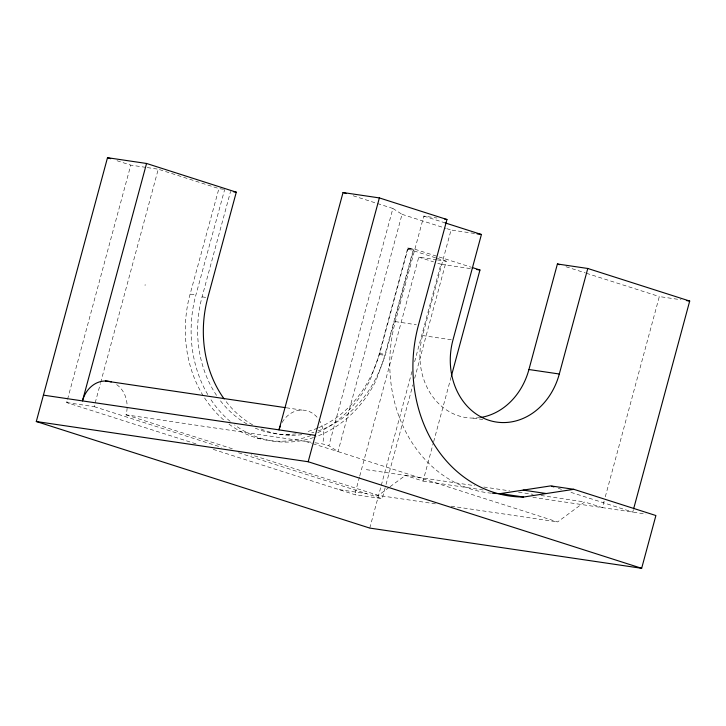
<?xml version="1.0" encoding="UTF-8"?>
<svg xmlns="http://www.w3.org/2000/svg" width="726" height="726" viewBox="0 0 726 726"><rect width="100%" height="100%" fill="white"/><g stroke="black" fill="none" stroke-linecap="round" stroke-linejoin="round"><path stroke-width="0.54" stroke-dasharray="3.63 2.72" d="M145.055 285.463L145.146 284.601M195.966 443.867L66.683 402.576L67.273 400.389M67.563 399.291L130.771 165.129L146.162 167.407M66.683 402.576L94.162 406.642L100.36 383.664M100.66 382.566L158.259 169.203L218.907 188.597L223.735 189.314M203.162 395.697A117.276 99.19 -81.6 0 1 189.25 297.288L218.907 188.597M207.772 394.59A117.276 99.19 -81.6 0 1 195.04 298.15L224.697 189.45M216.566 395.407A109.599 92.701 -81.6 0 1 202.082 296.861L230.587 191.337M604.132 501.122L602.38 507.619L584.657 501.956L557.604 521.94L338.017 451.599L328.878 445.737L392.893 208.471L351.529 195.249M392.893 208.471L402.032 214.333L338.017 451.599L312.743 443.677M318.542 427.741A109.599 92.701 -81.6 0 0 379.344 353.498L407.776 247.956L413.484 248.8L471.383 267.268M317.734 432.714A117.276 99.19 -81.6 0 0 370.169 379.88L379.435 354.524L407.867 248.973L413.657 249.826L385.225 355.377L375.95 380.733A117.276 99.19 -81.6 0 1 314.54 437.206M318.124 430.917A109.599 92.701 -81.6 0 0 385.052 354.342L413.484 248.8M491.457 493.19A137.005 115.87 -81.6 0 1 395.334 321.618L423.812 216.085L437.034 218.036M359.452 477.109L354.733 494.615L355.949 494.987M359.742 476.011L418.757 257.149L436.344 259.754M369.77 528.083L380.987 486.474M381.277 485.385L411.987 371.521M414.637 361.666L440.918 264.228L471.038 268.684M479.759 417.613A65.757 55.621 -81.6 0 1 422.577 335.53L451.055 229.997L474.913 233.527M213.208 449.376L354.733 494.615L382.203 498.68L385.751 485.549M386.041 484.451L412.894 384.871M414.664 378.31L446.236 261.215L436.644 258.157M366.312 469.649L405.362 475.421L423.058 481.075L433.377 442.796M433.667 441.707L451.064 377.175M605.303 496.793L659.326 296.562L681.024 299.765M633.344 509.924L632.754 512.111L569.057 491.756M389.136 487.409L378.31 495.404L372.483 494.56M390.034 486.747L405.362 475.421L474.84 485.703M147.26 167.57L158.259 169.203M437.442 259.917L446.236 261.215M395.334 321.618L416.27 324.713M190.412 294.121L196.192 294.974M202.082 296.861L205.885 297.424M422.577 335.53L452.951 340.022M379.344 353.498L385.052 354.342M379.435 354.524L385.225 355.377M473.016 418.085L482.781 419.528M286.253 407.767L301.889 410.081M286.144 434.447L291.852 435.291M127.114 407.876A26.944 22.787 -81.6 0 1 126.043 414.827L313.968 442.642M315.039 442.796L322.553 443.913L328.878 445.737M257.204 438.068L262.993 438.931M483.806 487.028L509.579 490.84M518.545 492.174L533.111 494.324M540.952 495.486L584.657 501.956M423.058 481.075L484.696 490.204M532.893 497.337L645.977 514.062M339.269 489.642L366.703 493.707L382.203 498.68M435.464 503.862L378.31 495.404L251.105 454.775M451.155 506.185L557.604 521.94M305.374 441.372L311.69 443.35M407.776 247.956L413.657 249.826M407.867 248.973L435.582 257.812M423.812 216.085L445.147 222.9M402.032 214.333L445.728 228.3M446.789 228.636L451.055 229.997M565.99 266.732L585.301 272.903M586.372 273.248L659.326 296.562M117.022 160.736L130.771 165.129M418.757 257.149L433.531 261.868M437.751 263.22L440.918 264.228M558.258 488.308L561.497 489.342M126.043 414.827L233.854 449.267M94.162 406.642L221.276 447.252M238.509 452.752L366.703 493.707M116.659 384.608A26.944 22.787 -81.6 0 1 127.132 405.879M282.087 422.514A26.953 22.796 -81.6 0 1 317.725 417.958M318.995 419.682A26.953 22.796 -81.6 0 1 322.562 443.913M313.922 432.215A109.599 92.701 -81.6 0 1 311.744 432.796M301.807 434.674A109.599 92.701 -81.6 0 1 259.663 428.394M252.639 424.846A109.599 92.701 -81.6 0 1 224.797 399.835M310.755 435.627A117.276 99.19 -81.6 0 1 228.844 424.038M223.563 419.819A117.276 99.19 -81.6 0 1 203.77 396.668M317.525 428.159A109.599 92.701 -81.6 0 1 306.036 431.952M296.099 433.83A109.599 92.701 -81.6 0 1 253.955 427.55M246.931 423.993A109.599 92.701 -81.6 0 1 219.089 398.991M313.496 437.56A117.276 99.19 -81.6 0 1 234.625 424.891M230.206 421.407A117.276 99.19 -81.6 0 1 210.168 398.483"/><path stroke-width="1.09" d="M492.582 493.29A137.005 115.87 -81.6 0 0 500.414 493.598L550.707 485.894L573.849 489.315L655.896 515.533L641.657 568.304L369.77 528.083L36.3 421.516L107.502 157.696L146.552 163.468L236.286 192.181L207.79 297.705A109.599 92.701 -81.6 0 0 224.153 398.955M146.552 163.468L82.465 400.906L43.415 395.135M573.849 489.315L523.555 497.029A137.005 115.87 -81.6 0 1 418.475 325.039L446.953 219.506L379.371 197.917L343.035 192.535L279.002 429.865L82.465 400.906A26.944 22.787 -81.6 0 1 111.259 381.921M36.3 421.516L308.187 461.745L379.371 197.917M445.147 222.9L481.42 234.489L452.951 340.022A65.757 55.621 -81.6 0 0 489.043 420.336A65.757 55.621 -81.6 0 0 559.301 374.008L587.779 268.475L689.7 301.054L633.635 508.826M451.363 376.086L479.959 269.999L472.454 267.604M480.884 417.441A65.757 55.621 -81.6 0 0 528.927 369.525L557.405 263.992L587.779 268.475M444.748 219.179L446.953 219.506M233.436 191.755L236.286 192.181M477.082 233.854L481.42 234.489M476.619 269.5L479.959 269.999M686.442 300.573L689.7 301.054M528.927 369.525L559.301 374.008M105.379 381.005L285.136 407.604M523.165 490.114L546.306 493.535M500.414 493.598L523.555 497.029M315.302 435.364L279.002 429.865A26.953 22.796 -81.6 0 1 280.281 426.144M343.035 192.535L346.22 193.552M557.405 263.992L559.546 264.681M107.502 157.696L110.67 158.713M551.787 486.238L553.947 486.928M308.187 461.745L641.657 568.304"/></g></svg>
